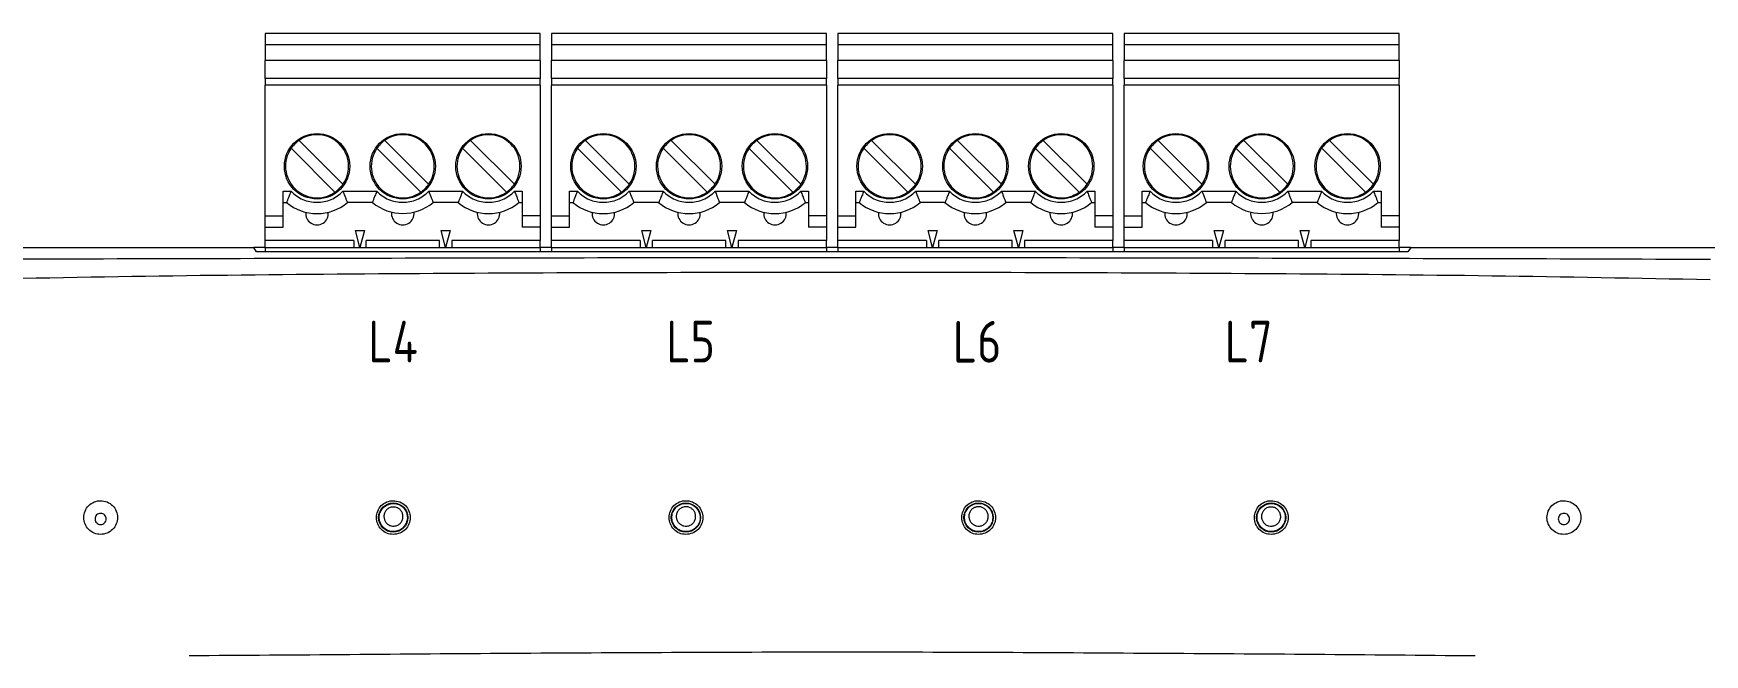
# Model space of a CAD drawing. Header units: millimetres. Extents: x -559267 to 14075, y 0 to 209897.
# Drawn here: x 1981.51 to 2029.46, y 190.32 to 208.14 of the extents above; entities that cross this region are included whole.
import ezdxf

# ---------------------------------------------------------------- set-up
doc = ezdxf.new("R2010")
doc.units = ezdxf.units.MM
doc.set_wipeout_variables(frame=1)
doc.layers.add('Модули', color=7, linetype='Continuous')
doc.styles.add('Unecom', font='GOST2304A_0.ttf', dxfattribs={"height": 2.5})

# ---------------------------------------------------------------- blocks, each defined once
blk = doc.blocks.new('*U87')
at = {"layer": 'Модули', "lineweight": 18, "ltscale": 0.1}
for p, q in [((87.79, 73.57), (71.29, 73.57)), ((71.29, 73.57), (71.29, 73.56)), ((71.29, 73.56), (71.29, 73.52)), ((71.29, 73.52), (71.29, 73.46)), ((71.29, 73.46), (71.29, 73.38)), ((71.29, 73.38), (71.29, 73.28)), ((71.29, 73.28), (71.29, 73.16)), ((87.79, 73.56), (87.79, 73.57)), ((87.79, 73.52), (87.79, 73.56)), ((87.79, 73.46), (87.79, 73.52)), ((87.79, 73.38), (87.79, 73.46)), ((87.79, 73.28), (87.79, 73.38)), ((87.79, 73.16), (87.79, 73.28)), ((104.96, 73.57), (88.46, 73.57)), ((88.46, 73.57), (88.46, 73.56)), ((88.46, 73.56), (88.46, 73.52)), ((88.46, 73.52), (88.46, 73.46)), ((88.46, 73.46), (88.46, 73.38)), ((88.46, 73.38), (88.46, 73.28)), ((88.46, 73.28), (88.46, 73.16)), ((104.96, 73.56), (104.96, 73.57)), ((104.96, 73.52), (104.96, 73.56)), ((104.96, 73.46), (104.96, 73.52)), ((104.96, 73.38), (104.96, 73.46)), ((104.96, 73.28), (104.96, 73.38)), ((104.96, 73.16), (104.96, 73.28)), ((122.13, 73.57), (105.64, 73.57)), ((105.64, 73.57), (105.64, 73.56)), ((105.64, 73.56), (105.64, 73.52)), ((105.64, 73.52), (105.64, 73.46)), ((105.64, 73.46), (105.64, 73.38)), ((105.64, 73.38), (105.64, 73.28)), ((105.64, 73.28), (105.64, 73.16)), ((122.13, 73.56), (122.13, 73.57)), ((122.13, 73.52), (122.13, 73.56)), ((122.13, 73.46), (122.13, 73.52)), ((122.13, 73.38), (122.13, 73.46)), ((122.13, 73.28), (122.13, 73.38)), ((122.13, 73.16), (122.13, 73.28)), ((139.3, 73.57), (122.81, 73.57)), ((122.81, 73.57), (122.81, 73.56)), ((122.81, 73.56), (122.81, 73.52)), ((122.81, 73.52), (122.81, 73.46)), ((122.81, 73.46), (122.81, 73.38)), ((122.81, 73.38), (122.81, 73.28)), ((122.81, 73.28), (122.81, 73.16)), ((139.3, 73.56), (139.3, 73.57)), ((139.3, 73.52), (139.3, 73.56)), ((139.3, 73.46), (139.3, 73.52)), ((139.3, 73.38), (139.3, 73.46)), ((139.3, 73.28), (139.3, 73.38)), ((139.3, 73.16), (139.3, 73.28)), ((71.29, 73.16), (71.29, 73.03)), ((71.29, 73.03), (71.29, 72.9)), ((87.79, 72.9), (71.29, 72.9)), ((71.29, 72.9), (71.29, 71.96)), ((87.79, 73.03), (87.79, 73.16)), ((87.79, 72.9), (87.79, 73.03)), ((87.79, 71.96), (87.79, 72.9)), ((88.46, 73.16), (88.46, 73.03)), ((88.46, 73.03), (88.46, 72.9)), ((104.96, 72.9), (88.46, 72.9)), ((88.46, 72.9), (88.46, 71.96)), ((104.96, 73.03), (104.96, 73.16)), ((104.96, 72.9), (104.96, 73.03)), ((104.96, 71.96), (104.96, 72.9)), ((105.64, 73.16), (105.64, 73.03)), ((105.64, 73.03), (105.64, 72.9)), ((122.13, 72.9), (105.64, 72.9)), ((105.64, 72.9), (105.64, 71.96)), ((122.13, 73.03), (122.13, 73.16)), ((122.13, 72.9), (122.13, 73.03)), ((122.13, 71.96), (122.13, 72.9)), ((122.81, 73.16), (122.81, 73.03)), ((122.81, 73.03), (122.81, 72.9)), ((139.3, 72.9), (122.81, 72.9)), ((122.81, 72.9), (122.81, 71.96)), ((139.3, 73.03), (139.3, 73.16)), ((139.3, 72.9), (139.3, 73.03)), ((139.3, 71.96), (139.3, 72.9)), ((87.79, 71.96), (71.29, 71.96)), ((71.29, 70.87), (71.29, 71.96)), ((87.79, 71.96), (87.79, 70.87)), ((104.96, 71.96), (88.46, 71.96)), ((88.46, 70.87), (88.46, 71.96)), ((104.96, 71.96), (104.96, 70.87)), ((122.13, 71.96), (105.64, 71.96)), ((105.64, 70.87), (105.64, 71.96)), ((122.13, 71.96), (122.13, 70.87)), ((139.3, 71.96), (122.81, 71.96)), ((122.81, 70.87), (122.81, 71.96)), ((139.3, 71.96), (139.3, 70.87)), ((71.29, 70.87), (71.29, 70.87)), ((71.29, 70.87), (71.29, 70.84)), ((87.79, 70.87), (71.29, 70.87)), ((71.29, 70.84), (71.29, 70.81)), ((71.29, 70.81), (71.29, 70.76)), ((71.29, 70.76), (71.29, 70.7)), ((71.29, 70.7), (71.29, 70.62)), ((71.29, 70.62), (71.29, 70.55)), ((71.29, 70.55), (71.29, 70.47)), ((71.29, 62.64), (71.29, 70.47)), ((87.79, 70.47), (71.29, 70.47)), ((87.79, 70.84), (87.79, 70.87)), ((87.79, 70.87), (87.79, 70.87)), ((87.79, 70.81), (87.79, 70.84)), ((87.79, 70.76), (87.79, 70.81)), ((87.79, 70.7), (87.79, 70.76)), ((87.79, 70.62), (87.79, 70.7)), ((87.79, 70.55), (87.79, 70.62)), ((87.79, 70.47), (87.79, 70.55)), ((87.79, 70.47), (87.79, 62.64)), ((88.46, 70.87), (88.46, 70.87)), ((88.46, 70.87), (88.46, 70.84)), ((104.96, 70.87), (88.46, 70.87)), ((88.46, 70.84), (88.46, 70.81)), ((88.46, 70.81), (88.46, 70.76)), ((88.46, 70.76), (88.46, 70.7)), ((88.46, 70.7), (88.46, 70.62)), ((88.46, 70.62), (88.46, 70.55)), ((88.46, 70.55), (88.46, 70.47)), ((88.46, 62.64), (88.46, 70.47)), ((104.96, 70.47), (88.46, 70.47)), ((104.96, 70.84), (104.96, 70.87)), ((104.96, 70.87), (104.96, 70.87)), ((104.96, 70.81), (104.96, 70.84)), ((104.96, 70.76), (104.96, 70.81)), ((104.96, 70.7), (104.96, 70.76)), ((104.96, 70.62), (104.96, 70.7)), ((104.96, 70.55), (104.96, 70.62)), ((104.96, 70.47), (104.96, 70.55)), ((104.96, 70.47), (104.96, 62.64)), ((105.64, 70.87), (105.64, 70.47)), ((122.13, 70.87), (105.64, 70.87)), ((105.64, 62.64), (105.64, 70.47)), ((122.13, 70.47), (105.64, 70.47)), ((122.13, 70.84), (122.13, 70.87)), ((122.13, 70.87), (122.13, 70.87)), ((122.13, 70.81), (122.13, 70.84)), ((122.13, 70.76), (122.13, 70.81)), ((122.13, 70.7), (122.13, 70.76)), ((122.13, 70.62), (122.13, 70.7)), ((122.13, 70.55), (122.13, 70.62)), ((122.13, 70.47), (122.13, 70.55)), ((122.13, 70.47), (122.13, 62.64)), ((122.81, 70.87), (122.81, 70.87)), ((122.81, 70.87), (122.81, 70.84)), ((139.3, 70.87), (122.81, 70.87)), ((122.81, 70.84), (122.81, 70.81)), ((122.81, 70.81), (122.81, 70.76)), ((122.81, 70.76), (122.81, 70.7)), ((122.81, 70.7), (122.81, 70.62)), ((122.81, 70.62), (122.81, 70.55)), ((122.81, 70.55), (122.81, 70.47)), ((122.81, 62.64), (122.81, 70.47)), ((139.3, 70.47), (122.81, 70.47)), ((139.3, 70.84), (139.3, 70.87)), ((139.3, 70.87), (139.3, 70.87)), ((139.3, 70.81), (139.3, 70.84)), ((139.3, 70.76), (139.3, 70.81)), ((139.3, 70.7), (139.3, 70.76)), ((139.3, 70.62), (139.3, 70.7)), ((139.3, 70.55), (139.3, 70.62)), ((139.3, 70.47), (139.3, 70.55)), ((139.3, 70.47), (139.3, 62.64)), ((73.32, 67.16), (75.95, 64.53)), ((78.46, 67.16), (81.09, 64.53)), ((83.61, 67.16), (86.24, 64.53)), ((90.49, 67.16), (93.12, 64.53)), ((95.64, 67.16), (98.27, 64.53)), ((100.78, 67.16), (103.41, 64.53)), ((107.66, 67.16), (110.29, 64.53)), ((112.81, 67.16), (115.44, 64.53)), ((117.95, 67.16), (120.58, 64.53)), ((124.84, 67.16), (127.47, 64.53)), ((129.98, 67.16), (132.61, 64.53)), ((135.12, 67.16), (137.75, 64.53)), ((75.47, 64.06), (72.84, 66.69)), ((80.62, 64.06), (77.99, 66.69)), ((85.76, 64.06), (83.13, 66.69)), ((92.65, 64.06), (90.02, 66.69)), ((97.79, 64.06), (95.16, 66.69)), ((102.93, 64.06), (100.3, 66.69)), ((109.82, 64.06), (107.19, 66.69)), ((114.96, 64.06), (112.33, 66.69)), ((120.1, 64.06), (117.47, 66.69)), ((126.99, 64.06), (124.36, 66.69)), ((132.13, 64.06), (129.5, 66.69)), ((137.28, 64.06), (134.65, 66.69)), ((72.37, 62.64), (72.37, 64.11)), ((72.37, 64.11), (72.84, 64.11)), ((72.37, 63.44), (72.58, 63.44)), ((75.95, 64.11), (77.98, 64.11)), ((77.72, 63.44), (76.22, 63.44)), ((81.1, 64.11), (83.13, 64.11)), ((82.86, 63.44), (81.36, 63.44)), ((86.24, 64.11), (86.71, 64.11)), ((86.5, 63.44), (86.71, 63.44)), ((86.71, 64.11), (86.71, 62.64)), ((89.54, 62.64), (89.54, 64.11)), ((89.54, 64.11), (90.01, 64.11)), ((89.54, 63.44), (89.75, 63.44)), ((93.12, 64.11), (95.16, 64.11)), ((94.89, 63.44), (93.39, 63.44)), ((98.27, 64.11), (100.3, 64.11)), ((100.04, 63.44), (98.53, 63.44)), ((103.41, 64.11), (103.88, 64.11)), ((103.68, 63.44), (103.88, 63.44)), ((103.88, 64.11), (103.88, 62.64)), ((106.72, 62.64), (106.72, 64.11)), ((106.72, 64.11), (107.19, 64.11)), ((106.72, 63.44), (106.92, 63.44)), ((110.3, 64.11), (112.33, 64.11)), ((112.06, 63.44), (110.56, 63.44)), ((115.44, 64.11), (117.47, 64.11)), ((117.21, 63.44), (115.7, 63.44)), ((120.58, 64.11), (121.05, 64.11)), ((120.85, 63.44), (121.05, 63.44)), ((121.05, 64.11), (121.05, 62.64)), ((123.89, 62.64), (123.89, 64.11)), ((123.89, 64.11), (124.36, 64.11)), ((123.89, 63.44), (124.09, 63.44)), ((127.47, 64.11), (129.5, 64.11)), ((129.24, 63.44), (127.73, 63.44)), ((132.61, 64.11), (134.64, 64.11)), ((134.38, 63.44), (132.88, 63.44)), ((137.76, 64.11), (138.22, 64.11)), ((138.02, 63.44), (138.22, 63.44)), ((138.22, 64.11), (138.22, 62.64)), ((71.29, 62.64), (72.37, 62.64)), ((71.29, 61.96), (71.29, 62.64)), ((72.37, 62.51), (72.37, 62.64)), ((72.37, 62.38), (72.37, 62.51)), ((72.37, 62.26), (72.37, 62.38)), ((72.37, 62.16), (72.37, 62.26)), ((72.37, 62.08), (72.37, 62.16)), ((87.79, 62.64), (86.71, 62.64)), ((86.71, 62.64), (86.71, 62.51)), ((86.71, 62.51), (86.71, 62.38)), ((86.71, 62.38), (86.71, 62.26)), ((86.71, 62.26), (86.71, 62.16)), ((86.71, 62.16), (86.71, 62.08)), ((87.79, 62.64), (87.79, 61.96)), ((88.46, 62.64), (89.54, 62.64)), ((88.46, 61.96), (88.46, 62.64)), ((89.54, 62.51), (89.54, 62.64)), ((89.54, 62.38), (89.54, 62.51)), ((89.54, 62.26), (89.54, 62.38)), ((89.54, 62.16), (89.54, 62.26)), ((89.54, 62.08), (89.54, 62.16)), ((104.96, 62.64), (103.88, 62.64)), ((103.88, 62.64), (103.88, 62.51)), ((103.88, 62.51), (103.88, 62.38)), ((103.88, 62.38), (103.88, 62.26)), ((103.88, 62.26), (103.88, 62.16)), ((103.88, 62.16), (103.88, 62.08)), ((104.96, 62.64), (104.96, 61.96)), ((105.64, 62.64), (106.72, 62.64)), ((105.64, 61.96), (105.64, 62.64)), ((106.72, 62.51), (106.72, 62.64)), ((106.72, 62.38), (106.72, 62.51)), ((106.72, 62.26), (106.72, 62.38)), ((106.72, 62.16), (106.72, 62.26)), ((106.72, 62.08), (106.72, 62.16)), ((122.13, 62.64), (121.05, 62.64)), ((121.05, 62.64), (121.05, 62.51)), ((121.05, 62.51), (121.05, 62.38)), ((121.05, 62.38), (121.05, 62.26)), ((121.05, 62.26), (121.05, 62.16)), ((121.05, 62.16), (121.05, 62.08)), ((122.13, 62.64), (122.13, 61.96)), ((122.81, 62.64), (123.89, 62.64)), ((122.81, 61.96), (122.81, 62.64)), ((123.89, 62.51), (123.89, 62.64)), ((123.89, 62.38), (123.89, 62.51)), ((123.89, 62.26), (123.89, 62.38)), ((123.89, 62.16), (123.89, 62.26)), ((123.89, 62.08), (123.89, 62.16)), ((139.3, 62.64), (138.22, 62.64)), ((138.22, 62.64), (138.22, 62.51)), ((138.22, 62.51), (138.22, 62.38)), ((138.22, 62.38), (138.22, 62.26)), ((138.22, 62.26), (138.22, 62.16)), ((138.22, 62.16), (138.22, 62.08)), ((139.3, 62.64), (139.3, 61.96)), ((71.29, 61.96), (72.37, 61.96)), ((72.37, 62.02), (72.37, 62.08)), ((72.37, 61.98), (72.37, 62.02)), ((72.37, 61.96), (72.37, 61.98)), ((76.7, 61.76), (77.24, 61.76)), ((81.84, 61.76), (82.38, 61.76)), ((86.71, 62.08), (86.71, 62.02)), ((86.71, 62.02), (86.71, 61.98)), ((86.71, 61.98), (86.71, 61.96)), ((87.79, 61.96), (86.71, 61.96)), ((87.79, 61.96), (86.71, 61.96)), ((88.46, 61.96), (89.54, 61.96)), ((89.54, 62.02), (89.54, 62.08)), ((89.54, 61.98), (89.54, 62.02)), ((89.54, 61.96), (89.54, 61.98)), ((93.87, 61.76), (94.41, 61.76)), ((99.01, 61.76), (99.56, 61.76)), ((103.88, 62.08), (103.88, 62.02)), ((103.88, 62.02), (103.88, 61.98)), ((103.88, 61.98), (103.88, 61.96)), ((104.96, 61.96), (103.88, 61.96)), ((104.96, 61.96), (103.88, 61.96)), ((105.64, 61.96), (106.72, 61.96)), ((106.72, 62.02), (106.72, 62.08)), ((106.72, 61.98), (106.72, 62.02)), ((106.72, 61.96), (106.72, 61.98)), ((111.04, 61.76), (111.58, 61.76)), ((116.18, 61.76), (116.73, 61.76)), ((121.05, 62.08), (121.05, 62.02)), ((121.05, 62.02), (121.05, 61.98)), ((121.05, 61.98), (121.05, 61.96)), ((122.13, 61.96), (121.05, 61.96)), ((122.13, 61.96), (121.05, 61.96)), ((122.81, 61.96), (123.89, 61.96)), ((123.89, 62.02), (123.89, 62.08)), ((123.89, 61.98), (123.89, 62.02)), ((123.89, 61.96), (123.89, 61.98)), ((128.21, 61.76), (128.76, 61.76)), ((133.36, 61.76), (133.9, 61.76)), ((138.22, 62.08), (138.22, 62.02)), ((138.22, 62.02), (138.22, 61.98)), ((138.22, 61.98), (138.22, 61.96)), ((139.3, 61.96), (138.22, 61.96))]:
    blk.add_line(p, q, dxfattribs=at)
for centre in [(74.4, 65.61), (79.54, 65.61), (84.68, 65.61), (91.57, 65.61), (96.71, 65.61), (101.86, 65.61), (108.74, 65.61), (113.88, 65.61), (119.03, 65.61), (125.91, 65.61), (131.06, 65.61), (136.2, 65.61)]:
    blk.add_circle(centre, 1.96, dxfattribs=at)
for centre, radius, start, end in [((74.4, 65.61), 1.89, 124.7135, 145.2865), ((74.4, 65.61), 1.89, 325.2865, 124.7135), ((79.54, 65.61), 1.89, 124.7135, 145.2864), ((79.54, 65.61), 1.89, 325.2865, 124.7135), ((84.68, 65.61), 1.89, 124.7135, 145.2864), ((84.68, 65.61), 1.89, 325.2865, 124.7135), ((91.57, 65.61), 1.89, 124.7135, 145.2865), ((91.57, 65.61), 1.89, 325.2866, 124.7135), ((96.71, 65.61), 1.89, 124.7135, 145.2865), ((96.71, 65.61), 1.89, 325.2865, 124.7135), ((101.86, 65.61), 1.89, 124.7135, 145.2865), ((101.86, 65.61), 1.89, 325.2865, 124.7135), ((108.74, 65.61), 1.89, 124.7135, 145.2865), ((108.74, 65.61), 1.89, 325.2865, 124.7135), ((113.88, 65.61), 1.89, 124.7135, 145.2865), ((113.88, 65.61), 1.89, 325.2865, 124.7135), ((119.03, 65.61), 1.89, 124.7135, 145.2865), ((119.03, 65.61), 1.89, 325.2865, 124.7135), ((125.91, 65.61), 1.89, 124.7135, 145.2865), ((125.91, 65.61), 1.89, 325.2865, 124.7135), ((131.06, 65.61), 1.89, 124.7135, 145.2864), ((131.06, 65.61), 1.89, 325.2865, 124.7135), ((136.2, 65.61), 1.89, 124.7135, 145.2864), ((136.2, 65.61), 1.89, 325.2866, 124.7135), ((74.4, 65.61), 1.89, 145.2865, 304.7135), ((79.54, 65.61), 1.89, 145.2864, 304.7135), ((84.68, 65.61), 1.89, 145.2864, 304.7135), ((91.57, 65.61), 1.89, 145.2865, 304.7135), ((96.71, 65.61), 1.89, 145.2865, 304.7135), ((101.86, 65.61), 1.89, 145.2865, 304.7135), ((108.74, 65.61), 1.89, 145.2865, 304.7135), ((113.88, 65.61), 1.89, 145.2865, 304.7135), ((119.03, 65.61), 1.89, 145.2865, 304.7135), ((125.91, 65.61), 1.89, 145.2865, 304.7135), ((131.06, 65.61), 1.89, 145.2864, 304.7135), ((136.2, 65.61), 1.89, 145.2864, 304.7135), ((74.4, 65.61), 1.89, 304.7135, 325.2865), ((79.54, 65.61), 1.89, 304.7135, 325.2865), ((84.68, 65.61), 1.89, 304.7135, 325.2865), ((91.57, 65.61), 1.89, 304.7135, 325.2866), ((96.71, 65.61), 1.89, 304.7135, 325.2865), ((101.86, 65.61), 1.89, 304.7135, 325.2865), ((108.74, 65.61), 1.89, 304.7135, 325.2865), ((113.88, 65.61), 1.89, 304.7135, 325.2865), ((119.03, 65.61), 1.89, 304.7135, 325.2865), ((125.91, 65.61), 1.89, 304.7135, 325.2865), ((131.06, 65.61), 1.89, 304.7135, 325.2865), ((136.2, 65.61), 1.89, 304.7135, 325.2866), ((74.4, 65.61), 2.84, 230.0555, 309.9445), ((79.54, 65.61), 2.83, 230.0555, 309.9445), ((84.68, 65.61), 2.84, 230.0555, 309.9445), ((91.57, 65.61), 2.84, 230.0555, 309.9445), ((96.71, 65.61), 2.84, 230.0555, 309.9445), ((101.86, 65.61), 2.84, 230.0555, 309.9445), ((108.74, 65.61), 2.84, 230.0555, 309.9445), ((113.88, 65.61), 2.84, 230.0555, 309.9445), ((119.03, 65.61), 2.84, 230.0555, 309.9445), ((125.91, 65.61), 2.84, 230.0555, 309.9445), ((131.06, 65.61), 2.83, 230.0555, 309.9445), ((136.2, 65.61), 2.84, 230.0555, 309.9445), ((74.4, 62.77), 0.675, 173.1629, 6.8371), ((79.54, 62.77), 0.675, 173.1629, 6.8371), ((84.68, 62.77), 0.675, 173.1629, 6.8371), ((91.57, 62.77), 0.675, 173.1629, 6.8371), ((96.71, 62.77), 0.675, 173.1629, 6.8371), ((101.86, 62.77), 0.675, 173.1629, 6.8371), ((108.74, 62.77), 0.675, 173.1629, 6.8371), ((113.88, 62.77), 0.675, 173.1629, 6.8371), ((119.03, 62.77), 0.675, 173.1629, 6.8371), ((125.91, 62.77), 0.675, 173.1629, 6.8371), ((131.06, 62.77), 0.675, 173.1629, 6.8371), ((136.2, 62.77), 0.675, 173.1629, 6.8371)]:
    blk.add_arc(centre, radius, start, end, dxfattribs=at)
for points, knots in [([(72.84, 64.11), (72.8, 64.02), (72.73, 63.85), (72.66, 63.66), (72.62, 63.55), (72.59, 63.49), (72.58, 63.44), (72.58, 63.44), (72.58, 63.44)], [0, 0, 0, 0, 0.274592, 0.499029, 0.629579, 0.756225, 0.879503, 1, 1, 1, 1]), ([(72.84, 64.11), (72.95, 64.01), (73.16, 63.82), (73.55, 63.61), (73.96, 63.47), (74.25, 63.46), (74.4, 63.45)], [0, 0, 0, 0, 0.250107, 0.499995, 0.749671, 1, 1, 1, 1]), ([(74.4, 63.45), (74.54, 63.46), (74.83, 63.47), (75.25, 63.61), (75.63, 63.82), (75.85, 64.01), (75.95, 64.11)], [0, 0, 0, 0, 0.250106, 0.499994, 0.749671, 1, 1, 1, 1]), ([(75.95, 64.11), (75.99, 64.02), (76.06, 63.85), (76.13, 63.66), (76.17, 63.55), (76.2, 63.49), (76.21, 63.44), (76.22, 63.44), (76.22, 63.44)], [0, 0, 0, 0, 0.274529, 0.499029, 0.629547, 0.756182, 0.879472, 1, 1, 1, 1]), ([(77.98, 64.11), (77.95, 64.02), (77.88, 63.85), (77.8, 63.66), (77.76, 63.55), (77.74, 63.49), (77.72, 63.44), (77.72, 63.44), (77.72, 63.44)], [0, 0, 0, 0, 0.274592, 0.499029, 0.629578, 0.756225, 0.879504, 1, 1, 1, 1]), ([(77.98, 64.11), (78.09, 64.01), (78.3, 63.82), (78.69, 63.61), (79.11, 63.47), (79.4, 63.46), (79.54, 63.45)], [0, 0, 0, 0, 0.250107, 0.499997, 0.749672, 1, 1, 1, 1]), ([(79.54, 63.45), (79.69, 63.46), (79.97, 63.47), (80.39, 63.61), (80.78, 63.82), (80.99, 64.01), (81.1, 64.11)], [0, 0, 0, 0, 0.250107, 0.499994, 0.749671, 1, 1, 1, 1]), ([(81.1, 64.11), (81.13, 64.02), (81.2, 63.85), (81.28, 63.66), (81.32, 63.55), (81.34, 63.49), (81.36, 63.44), (81.36, 63.44), (81.36, 63.44)], [0, 0, 0, 0, 0.274529, 0.499029, 0.629547, 0.756182, 0.879472, 1, 1, 1, 1]), ([(83.13, 64.11), (83.09, 64.02), (83.02, 63.85), (82.95, 63.66), (82.91, 63.55), (82.88, 63.49), (82.87, 63.44), (82.86, 63.44), (82.86, 63.44)], [0, 0, 0, 0, 0.274592, 0.499029, 0.629578, 0.756225, 0.879504, 1, 1, 1, 1]), ([(83.13, 64.11), (83.23, 64.01), (83.45, 63.82), (83.83, 63.61), (84.25, 63.47), (84.54, 63.46), (84.68, 63.45)], [0, 0, 0, 0, 0.250109, 0.499997, 0.749672, 1, 1, 1, 1]), ([(84.68, 63.45), (84.83, 63.46), (85.12, 63.47), (85.53, 63.61), (85.92, 63.82), (86.13, 64.01), (86.24, 64.11)], [0, 0, 0, 0, 0.250107, 0.499995, 0.749671, 1, 1, 1, 1]), ([(86.24, 64.11), (86.28, 64.02), (86.35, 63.85), (86.42, 63.66), (86.46, 63.55), (86.49, 63.49), (86.5, 63.44), (86.5, 63.44), (86.5, 63.44)], [0, 0, 0, 0, 0.274534, 0.499029, 0.629547, 0.756182, 0.879472, 1, 1, 1, 1]), ([(90.01, 64.11), (89.97, 64.02), (89.9, 63.85), (89.83, 63.66), (89.79, 63.55), (89.77, 63.49), (89.75, 63.44), (89.75, 63.44), (89.75, 63.44)], [0, 0, 0, 0, 0.274593, 0.499029, 0.629578, 0.756225, 0.879504, 1, 1, 1, 1]), ([(90.01, 64.11), (90.12, 64.01), (90.33, 63.82), (90.72, 63.61), (91.13, 63.47), (91.42, 63.46), (91.57, 63.45)], [0, 0, 0, 0, 0.250107, 0.499996, 0.749671, 1, 1, 1, 1]), ([(91.57, 63.45), (91.71, 63.46), (92, 63.47), (92.42, 63.61), (92.81, 63.82), (93.02, 64.01), (93.12, 64.11)], [0, 0, 0, 0, 0.250107, 0.499995, 0.749671, 1, 1, 1, 1]), ([(93.12, 64.11), (93.16, 64.02), (93.23, 63.85), (93.31, 63.66), (93.35, 63.55), (93.37, 63.49), (93.39, 63.44), (93.39, 63.44), (93.39, 63.44)], [0, 0, 0, 0, 0.274529, 0.499029, 0.629547, 0.756182, 0.879472, 1, 1, 1, 1]), ([(95.16, 64.11), (95.12, 64.02), (95.05, 63.85), (94.98, 63.66), (94.93, 63.55), (94.91, 63.49), (94.89, 63.44), (94.89, 63.44), (94.89, 63.44)], [0, 0, 0, 0, 0.274593, 0.499029, 0.629579, 0.756225, 0.879503, 1, 1, 1, 1]), ([(95.16, 64.11), (95.26, 64.01), (95.48, 63.82), (95.86, 63.61), (96.28, 63.47), (96.57, 63.46), (96.71, 63.45)], [0, 0, 0, 0, 0.250108, 0.499996, 0.749672, 1, 1, 1, 1]), ([(96.71, 63.45), (96.86, 63.46), (97.15, 63.47), (97.56, 63.61), (97.95, 63.82), (98.16, 64.01), (98.27, 64.11)], [0, 0, 0, 0, 0.250107, 0.499995, 0.749671, 1, 1, 1, 1]), ([(98.27, 64.11), (98.31, 64.02), (98.38, 63.85), (98.45, 63.66), (98.49, 63.55), (98.51, 63.49), (98.53, 63.44), (98.53, 63.44), (98.53, 63.44)], [0, 0, 0, 0, 0.274529, 0.499029, 0.629547, 0.756182, 0.879472, 1, 1, 1, 1]), ([(100.3, 64.11), (100.26, 64.02), (100.19, 63.85), (100.12, 63.66), (100.08, 63.55), (100.05, 63.49), (100.04, 63.44), (100.04, 63.44), (100.04, 63.44)], [0, 0, 0, 0, 0.274593, 0.499029, 0.629578, 0.756225, 0.879503, 1, 1, 1, 1]), ([(100.3, 64.11), (100.41, 64.01), (100.62, 63.82), (101.01, 63.61), (101.42, 63.47), (101.71, 63.46), (101.86, 63.45)], [0, 0, 0, 0, 0.250108, 0.499996, 0.749671, 1, 1, 1, 1]), ([(101.86, 63.45), (102, 63.46), (102.29, 63.47), (102.71, 63.61), (103.09, 63.82), (103.3, 64.01), (103.41, 64.11)], [0, 0, 0, 0, 0.250107, 0.499995, 0.749671, 1, 1, 1, 1]), ([(103.41, 64.11), (103.45, 64.02), (103.52, 63.85), (103.59, 63.66), (103.63, 63.55), (103.66, 63.49), (103.67, 63.44), (103.67, 63.44), (103.68, 63.44)], [0, 0, 0, 0, 0.274534, 0.499029, 0.629547, 0.756182, 0.879472, 1, 1, 1, 1]), ([(107.19, 64.11), (107.15, 64.02), (107.08, 63.85), (107, 63.66), (106.96, 63.55), (106.94, 63.49), (106.92, 63.44), (106.92, 63.44), (106.92, 63.44)], [0, 0, 0, 0, 0.274593, 0.499029, 0.629578, 0.756225, 0.879503, 1, 1, 1, 1]), ([(107.19, 64.11), (107.29, 64.01), (107.5, 63.82), (107.89, 63.61), (108.31, 63.47), (108.6, 63.46), (108.74, 63.45)], [0, 0, 0, 0, 0.250108, 0.499996, 0.749671, 1, 1, 1, 1]), ([(108.74, 63.45), (108.89, 63.46), (109.18, 63.47), (109.59, 63.61), (109.98, 63.82), (110.19, 64.01), (110.3, 64.11)], [0, 0, 0, 0, 0.250107, 0.499995, 0.749671, 1, 1, 1, 1]), ([(110.3, 64.11), (110.33, 64.02), (110.4, 63.85), (110.48, 63.66), (110.52, 63.55), (110.54, 63.49), (110.56, 63.44), (110.56, 63.44), (110.56, 63.44)], [0, 0, 0, 0, 0.274529, 0.499029, 0.629547, 0.756182, 0.879472, 1, 1, 1, 1]), ([(112.33, 64.11), (112.29, 64.02), (112.22, 63.85), (112.15, 63.66), (112.11, 63.55), (112.08, 63.49), (112.07, 63.44), (112.06, 63.44), (112.06, 63.44)], [0, 0, 0, 0, 0.274593, 0.499029, 0.629579, 0.756225, 0.879503, 1, 1, 1, 1]), ([(112.33, 64.11), (112.43, 64.01), (112.65, 63.82), (113.03, 63.61), (113.45, 63.47), (113.74, 63.46), (113.88, 63.45)], [0, 0, 0, 0, 0.250108, 0.499996, 0.749672, 1, 1, 1, 1]), ([(113.88, 63.45), (114.03, 63.46), (114.32, 63.47), (114.73, 63.61), (115.12, 63.82), (115.33, 64.01), (115.44, 64.11)], [0, 0, 0, 0, 0.250107, 0.499995, 0.749671, 1, 1, 1, 1]), ([(115.44, 64.11), (115.48, 64.02), (115.55, 63.85), (115.62, 63.66), (115.66, 63.55), (115.69, 63.49), (115.7, 63.44), (115.7, 63.44), (115.7, 63.44)], [0, 0, 0, 0, 0.274529, 0.499029, 0.629547, 0.756182, 0.879472, 1, 1, 1, 1]), ([(117.47, 64.11), (117.43, 64.02), (117.36, 63.85), (117.29, 63.66), (117.25, 63.55), (117.23, 63.49), (117.21, 63.44), (117.21, 63.44), (117.21, 63.44)], [0, 0, 0, 0, 0.274593, 0.499029, 0.629578, 0.756225, 0.879503, 1, 1, 1, 1]), ([(117.47, 64.11), (117.58, 64.01), (117.79, 63.82), (118.18, 63.61), (118.59, 63.47), (118.88, 63.46), (119.03, 63.45)], [0, 0, 0, 0, 0.250108, 0.499996, 0.749672, 1, 1, 1, 1]), ([(119.03, 63.45), (119.17, 63.46), (119.46, 63.47), (119.88, 63.61), (120.26, 63.82), (120.48, 64.01), (120.58, 64.11)], [0, 0, 0, 0, 0.250107, 0.499995, 0.749671, 1, 1, 1, 1]), ([(120.58, 64.11), (120.62, 64.02), (120.69, 63.85), (120.76, 63.66), (120.81, 63.55), (120.83, 63.49), (120.85, 63.44), (120.85, 63.44), (120.85, 63.44)], [0, 0, 0, 0, 0.274534, 0.499029, 0.629547, 0.756182, 0.879472, 1, 1, 1, 1]), ([(124.36, 64.11), (124.32, 64.02), (124.25, 63.85), (124.18, 63.66), (124.13, 63.55), (124.11, 63.49), (124.1, 63.44), (124.09, 63.44), (124.09, 63.44)], [0, 0, 0, 0, 0.274593, 0.499029, 0.629578, 0.756225, 0.879504, 1, 1, 1, 1]), ([(124.36, 64.11), (124.46, 64.01), (124.68, 63.82), (125.06, 63.61), (125.48, 63.47), (125.77, 63.46), (125.91, 63.45)], [0, 0, 0, 0, 0.250107, 0.499996, 0.749671, 1, 1, 1, 1]), ([(125.91, 63.45), (126.06, 63.46), (126.35, 63.47), (126.76, 63.61), (127.15, 63.82), (127.36, 64.01), (127.47, 64.11)], [0, 0, 0, 0, 0.250107, 0.499994, 0.749671, 1, 1, 1, 1]), ([(127.47, 64.11), (127.51, 64.02), (127.58, 63.85), (127.65, 63.66), (127.69, 63.55), (127.71, 63.49), (127.73, 63.44), (127.73, 63.44), (127.73, 63.44)], [0, 0, 0, 0, 0.274529, 0.499029, 0.629547, 0.756182, 0.879472, 1, 1, 1, 1]), ([(129.5, 64.11), (129.46, 64.02), (129.39, 63.85), (129.32, 63.66), (129.28, 63.55), (129.25, 63.49), (129.24, 63.44), (129.24, 63.44), (129.24, 63.44)], [0, 0, 0, 0, 0.274592, 0.499029, 0.629578, 0.756225, 0.879504, 1, 1, 1, 1]), ([(129.5, 64.11), (129.61, 64.01), (129.82, 63.82), (130.21, 63.61), (130.62, 63.47), (130.91, 63.46), (131.06, 63.45)], [0, 0, 0, 0, 0.250107, 0.499997, 0.749672, 1, 1, 1, 1]), ([(131.06, 63.45), (131.2, 63.46), (131.49, 63.47), (131.91, 63.61), (132.29, 63.82), (132.51, 64.01), (132.61, 64.11)], [0, 0, 0, 0, 0.250107, 0.499994, 0.749671, 1, 1, 1, 1]), ([(132.61, 64.11), (132.65, 64.02), (132.72, 63.85), (132.79, 63.66), (132.83, 63.55), (132.86, 63.49), (132.87, 63.44), (132.88, 63.44), (132.88, 63.44)], [0, 0, 0, 0, 0.274529, 0.499029, 0.629547, 0.756182, 0.879472, 1, 1, 1, 1]), ([(134.64, 64.11), (134.61, 64.02), (134.54, 63.85), (134.46, 63.66), (134.42, 63.55), (134.4, 63.49), (134.38, 63.44), (134.38, 63.44), (134.38, 63.44)], [0, 0, 0, 0, 0.274592, 0.499029, 0.629578, 0.756225, 0.879504, 1, 1, 1, 1]), ([(134.64, 64.11), (134.75, 64.01), (134.96, 63.82), (135.35, 63.61), (135.76, 63.47), (136.05, 63.46), (136.2, 63.45)], [0, 0, 0, 0, 0.250109, 0.499997, 0.749672, 1, 1, 1, 1]), ([(136.2, 63.45), (136.34, 63.46), (136.63, 63.47), (137.05, 63.61), (137.44, 63.82), (137.65, 64.01), (137.76, 64.11)], [0, 0, 0, 0, 0.250107, 0.499996, 0.749671, 1, 1, 1, 1]), ([(137.76, 64.11), (137.79, 64.02), (137.86, 63.85), (137.94, 63.66), (137.98, 63.55), (138, 63.49), (138.02, 63.44), (138.02, 63.44), (138.02, 63.44)], [0, 0, 0, 0, 0.274534, 0.499029, 0.629547, 0.756182, 0.879472, 1, 1, 1, 1])]:
    blk.add_open_spline(points, degree=3, knots=knots, dxfattribs=at)
at = {"color": 0, "lineweight": 0}
blk.add_wipeout([(0, 60.75), (210.6, 60.43), (210.6, -60.75), (0, -60.75)], dxfattribs=at)
at = {"layer": 'Модули', "lineweight": 18, "ltscale": 0.1}
for p, q in [((71.29, 61.15), (71.29, 61.96)), ((76.6, 61.15), (71.29, 61.15)), ((71.29, 60.75), (71.29, 61.15)), ((76.6, 61.15), (76.6, 60.75)), ((76.97, 60.75), (76.7, 61.76)), ((77.24, 61.76), (76.97, 60.75)), ((81.74, 61.15), (77.34, 61.15)), ((77.34, 60.75), (77.34, 61.15)), ((81.74, 60.75), (81.74, 61.15)), ((82.11, 60.75), (81.84, 61.76)), ((82.38, 61.76), (82.11, 60.75)), ((87.79, 61.15), (82.48, 61.15)), ((82.48, 61.15), (82.48, 60.75)), ((87.79, 61.96), (87.79, 61.15)), ((87.79, 61.08), (87.79, 61.15)), ((88.46, 61.15), (88.46, 61.96)), ((93.77, 61.15), (88.46, 61.15)), ((88.46, 60.75), (88.46, 61.15)), ((93.77, 61.15), (93.77, 60.75)), ((94.14, 60.75), (93.87, 61.76)), ((94.41, 61.76), (94.14, 60.75)), ((98.91, 61.15), (94.51, 61.15)), ((94.51, 60.75), (94.51, 61.15)), ((98.91, 60.75), (98.91, 61.15)), ((99.28, 60.75), (99.01, 61.76)), ((99.56, 61.76), (99.28, 60.75)), ((104.96, 61.15), (99.66, 61.15)), ((99.66, 61.15), (99.66, 60.75)), ((104.96, 61.96), (104.96, 61.15)), ((104.96, 60.75), (104.96, 61.15)), ((105.64, 61.15), (105.64, 61.96)), ((110.94, 61.15), (105.64, 61.15)), ((105.64, 60.75), (105.64, 61.15)), ((110.94, 61.15), (110.94, 60.75)), ((111.31, 60.75), (111.04, 61.76)), ((111.58, 61.76), (111.31, 60.75)), ((116.08, 61.15), (111.68, 61.15)), ((111.68, 60.75), (111.68, 61.15)), ((116.08, 60.75), (116.08, 61.15)), ((116.46, 60.75), (116.18, 61.76)), ((116.73, 61.76), (116.46, 60.75)), ((122.13, 61.15), (116.83, 61.15)), ((116.83, 61.15), (116.83, 60.75)), ((122.13, 61.96), (122.13, 61.15)), ((122.13, 61.08), (122.13, 61.15)), ((122.81, 61.15), (122.81, 61.96)), ((128.11, 61.15), (122.81, 61.15)), ((122.81, 60.75), (122.81, 61.15)), ((128.11, 61.15), (128.11, 60.75)), ((128.48, 60.75), (128.21, 61.76)), ((128.76, 61.76), (128.48, 60.75)), ((133.26, 61.15), (128.86, 61.15)), ((128.86, 60.75), (128.86, 61.15)), ((133.26, 60.75), (133.26, 61.15)), ((133.63, 60.75), (133.36, 61.76)), ((133.9, 61.76), (133.63, 60.75)), ((139.3, 61.15), (134, 61.15)), ((134, 61.15), (134, 60.75)), ((139.3, 61.96), (139.3, 61.15)), ((139.3, 61.08), (139.3, 61.15)), ((54.07, 60.75), (70.6, 60.75)), ((70.77, 60.49), (70.6, 60.75)), ((71.29, 60.75), (70.6, 60.75)), ((139.82, 60.49), (70.77, 60.49)), ((71.29, 60.75), (87.79, 60.75)), ((71.29, 60.75), (71.29, 60.49)), ((87.79, 61), (87.79, 61.08)), ((87.79, 60.93), (87.79, 61)), ((87.79, 60.87), (87.79, 60.93)), ((87.79, 60.82), (87.79, 60.87)), ((87.79, 60.78), (87.79, 60.82)), ((87.79, 60.76), (87.79, 60.78)), ((87.79, 60.75), (87.79, 60.76)), ((87.79, 60.75), (87.79, 60.49)), ((88.46, 60.75), (87.79, 60.75)), ((88.46, 60.75), (88.46, 60.49)), ((88.46, 60.75), (104.96, 60.75)), ((104.96, 60.75), (104.96, 60.49)), ((105.64, 60.75), (104.96, 60.75)), ((105.64, 60.75), (105.64, 60.49)), ((105.64, 60.75), (122.13, 60.75)), ((122.13, 61), (122.13, 61.08)), ((122.13, 60.93), (122.13, 61)), ((122.13, 60.87), (122.13, 60.93)), ((122.13, 60.82), (122.13, 60.87)), ((122.13, 60.78), (122.13, 60.82)), ((122.13, 60.76), (122.13, 60.78)), ((122.13, 60.75), (122.13, 60.76)), ((122.13, 60.75), (122.13, 60.49)), ((122.81, 60.75), (122.13, 60.75)), ((122.81, 60.75), (122.81, 60.49)), ((122.81, 60.75), (139.3, 60.75)), ((139.3, 61), (139.3, 61.08)), ((139.3, 60.93), (139.3, 61)), ((139.3, 60.87), (139.3, 60.93)), ((139.3, 60.82), (139.3, 60.87)), ((139.3, 60.78), (139.3, 60.82)), ((139.3, 60.76), (139.3, 60.78)), ((139.3, 60.75), (139.3, 60.76)), ((139.3, 60.75), (139.3, 60.49)), ((139.99, 60.75), (139.3, 60.75)), ((139.99, 60.75), (139.82, 60.49)), ((139.99, 60.75), (161.28, 60.75))]:
    blk.add_line(p, q, dxfattribs=at)
for centre in [(78.97, 44.55), (96.52, 44.55), (114.07, 44.55), (131.62, 44.55)]:
    blk.add_circle(centre, 0.877, dxfattribs=at)
for points, knots in [([(52.59, 60.04), (56.95, 60.05), (61.32, 60.07), (70.09, 60.09), (74.47, 60.1), (87.65, 60.13), (96.47, 60.14), (114.09, 60.14), (122.9, 60.13), (136.08, 60.1), (140.47, 60.09), (149.23, 60.07), (153.61, 60.05), (157.97, 60.04)], [0, 0, 0, 0, 0.125, 0.125, 0.25, 0.25, 0.5, 0.5, 0.75, 0.75, 0.875, 0.875, 1, 1, 1, 1]), ([(157.95, 58.8), (153.59, 58.89), (149.22, 58.97), (140.47, 59.09), (136.08, 59.13), (127.3, 59.19), (122.91, 59.21), (114.1, 59.24), (109.7, 59.24), (96.49, 59.24), (87.68, 59.22), (74.51, 59.13), (70.13, 59.09), (61.38, 58.97), (57.01, 58.89), (52.65, 58.8)], [0, 0, 0, 0, 0.125, 0.125, 0.25, 0.25, 0.375, 0.375, 0.5, 0.5, 0.75, 0.75, 0.875, 0.875, 1, 1, 1, 1]), ([(61.42, 43.54), (61.29, 43.54), (61.16, 43.56), (60.91, 43.67), (60.8, 43.74), (60.52, 44.02), (60.41, 44.29), (60.41, 44.68), (60.44, 44.81), (60.54, 45.06), (60.61, 45.17), (60.8, 45.36), (60.91, 45.43), (61.16, 45.54), (61.29, 45.56), (61.42, 45.56)], [0, 0, 0, 0, 0.0625, 0.0625, 0.125, 0.125, 0.25, 0.25, 0.3125, 0.3125, 0.375, 0.375, 0.4375, 0.4375, 0.5, 0.5, 0.5, 0.5]), ([(61.42, 45.56), (61.69, 45.56), (61.95, 45.45), (62.23, 45.17), (62.31, 45.06), (62.41, 44.81), (62.44, 44.68), (62.44, 44.42), (62.41, 44.29), (62.31, 44.04), (62.23, 43.93), (61.95, 43.65), (61.69, 43.54), (61.42, 43.54)], [0.5, 0.5, 0.5, 0.5, 0.625, 0.625, 0.6875, 0.6875, 0.75, 0.75, 0.8125, 0.8125, 0.875, 0.875, 1, 1, 1, 1]), ([(78.97, 43.54), (78.84, 43.54), (78.71, 43.56), (78.46, 43.67), (78.35, 43.74), (78.07, 44.03), (77.96, 44.29), (77.96, 44.68), (77.99, 44.81), (78.09, 45.06), (78.16, 45.17), (78.35, 45.36), (78.46, 45.43), (78.71, 45.54), (78.84, 45.56), (78.97, 45.56)], [0, 0, 0, 0, 0.0625, 0.0625, 0.125, 0.125, 0.25, 0.25, 0.3125, 0.3125, 0.375, 0.375, 0.4375, 0.4375, 0.5, 0.5, 0.5, 0.5]), ([(79.04, 43.71), (78.95, 43.7), (78.76, 43.72), (78.5, 43.83), (78.3, 44.02), (78.16, 44.27), (78.11, 44.56), (78.16, 44.85), (78.31, 45.1), (78.54, 45.29), (78.77, 45.38), (78.92, 45.39), (78.97, 45.4)], [0.4880407, 0.4880407, 0.4880407, 0.4880407, 0.5404364, 0.5927726, 0.6451592, 0.6981832, 0.7521352, 0.8069489, 0.8621787, 0.917139, 0.9712066, 1, 1, 1, 1]), ([(78.98, 45.18), (78.94, 45.18), (78.84, 45.18), (78.75, 45.14), (78.63, 45.07), (78.53, 44.98), (78.43, 44.81), (78.4, 44.61), (78.43, 44.42), (78.52, 44.25), (78.66, 44.12), (78.84, 44.04), (78.96, 44.03), (79.03, 44.04)], [0, 0, 0, 0, 0.0286381, 0.0824999, 0.0825619, 0.1376404, 0.1932111, 0.2484312, 0.3026753, 0.3557518, 0.4079287, 0.4598598, 0.5117998, 0.5117998, 0.5117998, 0.5117998]), ([(78.97, 45.56), (79.24, 45.56), (79.51, 45.45), (79.79, 45.17), (79.86, 45.06), (79.96, 44.81), (79.99, 44.68), (79.99, 44.42), (79.96, 44.29), (79.86, 44.04), (79.79, 43.93), (79.51, 43.65), (79.24, 43.54), (78.97, 43.54)], [0.5, 0.5, 0.5, 0.5, 0.625, 0.625, 0.6875, 0.6875, 0.75, 0.75, 0.8125, 0.8125, 0.875, 0.875, 1, 1, 1, 1]), ([(78.97, 45.4), (79.01, 45.39), (79.15, 45.39), (79.37, 45.32), (79.59, 45.15), (79.75, 44.91), (79.83, 44.64), (79.81, 44.35), (79.69, 44.08), (79.49, 43.86), (79.26, 43.75), (79.1, 43.72), (79.04, 43.71)], [0, 0, 0, 0, 0.0243506, 0.0765062, 0.1285366, 0.181156, 0.2348151, 0.2895178, 0.3448066, 0.399955, 0.4543245, 0.4880407, 0.4880407, 0.4880407, 0.4880407]), ([(79.03, 44.04), (79.07, 44.04), (79.17, 44.06), (79.33, 44.14), (79.47, 44.28), (79.55, 44.47), (79.56, 44.67), (79.51, 44.86), (79.4, 45.02), (79.25, 45.13), (79.1, 45.18), (79.01, 45.18), (78.98, 45.18)], [0.5117998, 0.5117998, 0.5117998, 0.5117998, 0.5452775, 0.5994505, 0.6546925, 0.7103141, 0.76543, 0.8193961, 0.8720961, 0.9239652, 0.9758039, 1, 1, 1, 1]), ([(96.52, 43.54), (96.39, 43.54), (96.25, 43.56), (96.01, 43.67), (95.89, 43.75), (95.62, 44.03), (95.51, 44.29), (95.51, 44.68), (95.54, 44.81), (95.64, 45.06), (95.71, 45.17), (95.9, 45.36), (96.01, 45.43), (96.25, 45.54), (96.39, 45.56), (96.52, 45.56)], [0, 0, 0, 0, 0.0625, 0.0625, 0.125, 0.125, 0.25, 0.25, 0.3125, 0.3125, 0.375, 0.375, 0.4375, 0.4375, 0.5, 0.5, 0.5, 0.5]), ([(96.6, 43.71), (96.5, 43.7), (96.31, 43.71), (96.05, 43.83), (95.84, 44.02), (95.71, 44.27), (95.66, 44.55), (95.71, 44.85), (95.86, 45.11), (96.08, 45.3), (96.32, 45.39), (96.47, 45.4), (96.52, 45.4)], [0.4871367, 0.4871367, 0.4871367, 0.4871367, 0.5390857, 0.5909062, 0.6429249, 0.6959619, 0.7503262, 0.8058045, 0.8616624, 0.9168978, 0.9707372, 1, 1, 1, 1]), ([(96.52, 45.2), (96.49, 45.2), (96.39, 45.19), (96.29, 45.15), (96.18, 45.09), (96.07, 45), (95.97, 44.82), (95.93, 44.62), (95.97, 44.42), (96.06, 44.25), (96.21, 44.12), (96.38, 44.04), (96.51, 44.03), (96.57, 44.04)], [0, 0, 0, 0, 0.0290294, 0.0824076, 0.0825886, 0.1378615, 0.1940866, 0.2500898, 0.3048937, 0.3581003, 0.4099534, 0.4613237, 0.5126952, 0.5126952, 0.5126952, 0.5126952]), ([(96.52, 45.56), (96.66, 45.56), (96.79, 45.54), (97.04, 45.43), (97.15, 45.36), (97.43, 45.07), (97.54, 44.81), (97.54, 44.42), (97.51, 44.29), (97.41, 44.05), (97.34, 43.93), (97.06, 43.65), (96.79, 43.54), (96.52, 43.54)], [0.5, 0.5, 0.5, 0.5, 0.5625, 0.5625, 0.625, 0.625, 0.75, 0.75, 0.8125, 0.8125, 0.875, 0.875, 1, 1, 1, 1]), ([(96.52, 45.4), (96.56, 45.4), (96.7, 45.4), (96.92, 45.32), (97.14, 45.16), (97.31, 44.92), (97.39, 44.65), (97.37, 44.35), (97.25, 44.07), (97.04, 43.86), (96.81, 43.74), (96.65, 43.71), (96.6, 43.71)], [0, 0, 0, 0, 0.0232697, 0.0747449, 0.1263173, 0.1788735, 0.2328842, 0.2882185, 0.3441563, 0.3996875, 0.4540055, 0.4871367, 0.4871367, 0.4871367, 0.4871367]), ([(96.57, 44.04), (96.61, 44.04), (96.72, 44.06), (96.88, 44.14), (97.02, 44.29), (97.1, 44.48), (97.11, 44.68), (97.06, 44.87), (96.95, 45.03), (96.79, 45.15), (96.64, 45.2), (96.55, 45.2), (96.52, 45.2)], [0.5126952, 0.5126952, 0.5126952, 0.5126952, 0.5454932, 0.599466, 0.6550115, 0.7113095, 0.7671678, 0.821625, 0.8743695, 0.9258164, 0.9769254, 1, 1, 1, 1]), ([(114.07, 43.54), (113.94, 43.54), (113.8, 43.56), (113.56, 43.67), (113.45, 43.74), (113.17, 44.03), (113.06, 44.29), (113.06, 44.68), (113.09, 44.81), (113.19, 45.05), (113.26, 45.17), (113.45, 45.36), (113.56, 45.43), (113.8, 45.54), (113.94, 45.56), (114.07, 45.56)], [0, 0, 0, 0, 0.0625, 0.0625, 0.125, 0.125, 0.25, 0.25, 0.3125, 0.3125, 0.375, 0.375, 0.4375, 0.4375, 0.5, 0.5, 0.5, 0.5]), ([(114.15, 43.71), (114.06, 43.7), (113.87, 43.71), (113.61, 43.82), (113.4, 44.01), (113.26, 44.26), (113.21, 44.55), (113.26, 44.85), (113.41, 45.11), (113.63, 45.3), (113.87, 45.39), (114.02, 45.4), (114.08, 45.4)], [0.4852982, 0.4852982, 0.4852982, 0.4852982, 0.5373395, 0.58921, 0.6413919, 0.6947025, 0.7493559, 0.8050148, 0.8608342, 0.9157978, 0.9692596, 1, 1, 1, 1]), ([(114.07, 45.2), (114.03, 45.2), (113.93, 45.19), (113.83, 45.15), (113.72, 45.09), (113.61, 45), (113.51, 44.82), (113.48, 44.62), (113.51, 44.42), (113.61, 44.25), (113.75, 44.12), (113.93, 44.04), (114.06, 44.03), (114.12, 44.04)], [0, 0, 0, 0, 0.0304838, 0.0833163, 0.0836005, 0.1385002, 0.1946037, 0.2507672, 0.3059093, 0.3594815, 0.4115943, 0.4630831, 0.5145611, 0.5145611, 0.5145611, 0.5145611]), ([(114.07, 45.56), (114.34, 45.56), (114.61, 45.45), (114.89, 45.17), (114.96, 45.06), (115.06, 44.81), (115.09, 44.68), (115.09, 44.42), (115.06, 44.29), (114.96, 44.05), (114.89, 43.93), (114.61, 43.65), (114.34, 43.54), (114.07, 43.54)], [0.5, 0.5, 0.5, 0.5, 0.625, 0.625, 0.6875, 0.6875, 0.75, 0.75, 0.8125, 0.8125, 0.875, 0.875, 1, 1, 1, 1]), ([(114.12, 44.04), (114.16, 44.04), (114.27, 44.06), (114.42, 44.14), (114.56, 44.29), (114.65, 44.48), (114.66, 44.68), (114.6, 44.87), (114.49, 45.03), (114.34, 45.15), (114.19, 45.2), (114.1, 45.2), (114.07, 45.2)], [0.5145611, 0.5145611, 0.5145611, 0.5145611, 0.5468511, 0.6004286, 0.6556344, 0.7118191, 0.7678559, 0.8227002, 0.8758624, 0.9275755, 0.9786774, 1, 1, 1, 1]), ([(114.08, 45.4), (114.11, 45.4), (114.24, 45.4), (114.46, 45.33), (114.69, 45.16), (114.85, 44.93), (114.93, 44.65), (114.92, 44.35), (114.8, 44.07), (114.59, 43.86), (114.36, 43.74), (114.21, 43.71), (114.15, 43.71)], [0, 0, 0, 0, 0.0214965, 0.0729075, 0.1246571, 0.1775474, 0.2319025, 0.2874417, 0.3433556, 0.3986555, 0.4526581, 0.4852982, 0.4852982, 0.4852982, 0.4852982]), ([(131.62, 43.54), (131.49, 43.54), (131.36, 43.56), (131.11, 43.67), (131, 43.74), (130.72, 44.02), (130.61, 44.29), (130.61, 44.68), (130.64, 44.81), (130.74, 45.05), (130.81, 45.17), (131, 45.36), (131.11, 45.43), (131.36, 45.54), (131.49, 45.56), (131.62, 45.56)], [0, 0, 0, 0, 0.0625, 0.0625, 0.125, 0.125, 0.25, 0.25, 0.3125, 0.3125, 0.375, 0.375, 0.4375, 0.4375, 0.5, 0.5, 0.5, 0.5]), ([(131.71, 43.71), (131.61, 43.7), (131.42, 43.72), (131.16, 43.83), (130.95, 44.02), (130.81, 44.27), (130.76, 44.55), (130.81, 44.84), (130.96, 45.1), (131.18, 45.29), (131.42, 45.38), (131.57, 45.39), (131.63, 45.4)], [0.4830558, 0.4830558, 0.4830558, 0.4830558, 0.5356557, 0.5880997, 0.6408489, 0.6944815, 0.7490703, 0.8042734, 0.8594147, 0.9137805, 0.9670152, 1, 1, 1, 1]), ([(131.62, 45.18), (131.58, 45.18), (131.48, 45.18), (131.38, 45.14), (131.27, 45.07), (131.16, 44.98), (131.06, 44.81), (131.03, 44.61), (131.06, 44.41), (131.16, 44.24), (131.3, 44.11), (131.48, 44.04), (131.61, 44.03), (131.67, 44.04)], [0, 0, 0, 0, 0.0327742, 0.0853993, 0.0857042, 0.1399474, 0.1952349, 0.2507995, 0.3057956, 0.3597023, 0.4124764, 0.4646815, 0.5168572, 0.5168572, 0.5168572, 0.5168572]), ([(131.62, 45.56), (131.89, 45.56), (132.15, 45.45), (132.43, 45.17), (132.51, 45.06), (132.61, 44.82), (132.64, 44.69), (132.64, 44.42), (132.61, 44.29), (132.51, 44.05), (132.44, 43.93), (132.16, 43.65), (131.89, 43.54), (131.62, 43.54)], [0.5, 0.5, 0.5, 0.5, 0.625, 0.625, 0.6875, 0.6875, 0.75, 0.75, 0.8125, 0.8125, 0.875, 0.875, 1, 1, 1, 1]), ([(131.67, 44.04), (131.71, 44.04), (131.81, 44.06), (131.97, 44.14), (132.11, 44.29), (132.19, 44.47), (132.2, 44.67), (132.14, 44.86), (132.03, 45.02), (131.88, 45.13), (131.73, 45.18), (131.64, 45.18), (131.62, 45.18)], [0.5168572, 0.5168572, 0.5168572, 0.5168572, 0.5492002, 0.6024917, 0.6569685, 0.7123186, 0.7678137, 0.8226478, 0.8763081, 0.9287956, 0.9806197, 1, 1, 1, 1]), ([(131.63, 45.4), (131.66, 45.39), (131.79, 45.39), (132, 45.32), (132.23, 45.16), (132.4, 44.92), (132.48, 44.64), (132.46, 44.35), (132.34, 44.08), (132.14, 43.86), (131.91, 43.75), (131.76, 43.72), (131.71, 43.71)], [0, 0, 0, 0, 0.0194901, 0.0714937, 0.123924, 0.1772995, 0.2317293, 0.2868787, 0.3421035, 0.3967459, 0.4504273, 0.4830558, 0.4830558, 0.4830558, 0.4830558]), ([(149.17, 43.54), (149.04, 43.54), (148.91, 43.56), (148.66, 43.67), (148.55, 43.74), (148.27, 44.02), (148.16, 44.29), (148.16, 44.68), (148.19, 44.81), (148.29, 45.06), (148.36, 45.17), (148.55, 45.36), (148.66, 45.43), (148.91, 45.54), (149.04, 45.56), (149.17, 45.56)], [0, 0, 0, 0, 0.0625, 0.0625, 0.125, 0.125, 0.25, 0.25, 0.3125, 0.3125, 0.375, 0.375, 0.4375, 0.4375, 0.5, 0.5, 0.5, 0.5]), ([(149.17, 45.56), (149.44, 45.56), (149.7, 45.45), (149.98, 45.17), (150.06, 45.06), (150.16, 44.82), (150.19, 44.68), (150.19, 44.42), (150.16, 44.29), (150.06, 44.04), (149.98, 43.93), (149.7, 43.65), (149.44, 43.54), (149.17, 43.54)], [0.5, 0.5, 0.5, 0.5, 0.625, 0.625, 0.6875, 0.6875, 0.75, 0.75, 0.8125, 0.8125, 0.875, 0.875, 1, 1, 1, 1]), ([(61.42, 44.8), (61.33, 44.8), (61.24, 44.77), (61.12, 44.64), (61.08, 44.55), (61.09, 44.38), (61.12, 44.29), (61.25, 44.17), (61.33, 44.13), (61.42, 44.13)], [0.5, 0.5, 0.5, 0.5, 0.625, 0.625, 0.75, 0.75, 0.875, 0.875, 1, 1, 1, 1]), ([(61.42, 44.13), (61.51, 44.13), (61.6, 44.17), (61.72, 44.29), (61.76, 44.38), (61.76, 44.56), (61.72, 44.64), (61.6, 44.77), (61.51, 44.8), (61.42, 44.8)], [0, 0, 0, 0, 0.125, 0.125, 0.25, 0.25, 0.375, 0.375, 0.5, 0.5, 0.5, 0.5]), ([(149.18, 44.8), (149.09, 44.8), (149, 44.77), (148.87, 44.64), (148.84, 44.56), (148.84, 44.38), (148.87, 44.29), (149, 44.17), (149.08, 44.13), (149.17, 44.13)], [0.5, 0.5, 0.5, 0.5, 0.625, 0.625, 0.75, 0.75, 0.875, 0.875, 1, 1, 1, 1]), ([(149.17, 44.13), (149.26, 44.13), (149.35, 44.17), (149.47, 44.29), (149.51, 44.38), (149.51, 44.55), (149.48, 44.64), (149.35, 44.77), (149.27, 44.8), (149.18, 44.8)], [0, 0, 0, 0, 0.125, 0.125, 0.25, 0.25, 0.375, 0.375, 0.5, 0.5, 0.5, 0.5]), ([(66.73, 36.28), (69.94, 36.3), (73.16, 36.32), (79.58, 36.37), (82.8, 36.4), (92.44, 36.46), (98.87, 36.49), (111.72, 36.5), (118.15, 36.46), (127.79, 36.4), (131.01, 36.38), (137.44, 36.33), (140.65, 36.3), (143.86, 36.27)], [0, 0, 0, 0, 0.125, 0.125, 0.25, 0.25, 0.5, 0.5, 0.75, 0.75, 0.875, 0.875, 1, 1, 1, 1])]:
    blk.add_open_spline(points, degree=3, knots=knots, dxfattribs=at)
at = {"layer": 'Модули', "style": 'Unecom'}
for s, p in [('L4', (77.48, 53.85)), ('L5', (95.35, 53.85)), ('L6', (112.53, 53.84)), ('L7', (128.84, 53.85))]:
    blk.add_text(s, height=2.5, dxfattribs=at).set_placement(p)

msp = doc.modelspace()

# ---------------------------------------------------------------- block references
at = {"layer": 'Модули', "xscale": 0.4783635632011176, "yscale": 0.4783635632011176, "zscale": 0.4783635632011176}
msp.add_blockref('*U87', (1954.061, 172.941), dxfattribs=at)

doc.saveas('drawing.dxf')
